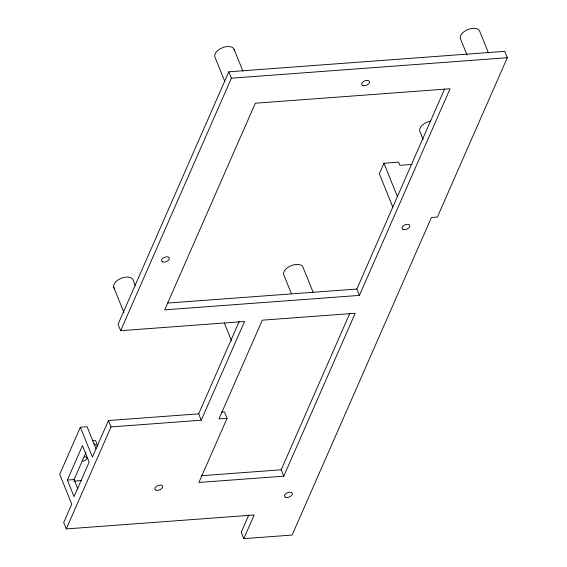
<?xml version="1.0" encoding="UTF-8"?>
<svg xmlns="http://www.w3.org/2000/svg" width="567" height="567" viewBox="0 0 567 567"><rect width="100%" height="100%" fill="white"/><g stroke="black" fill="none" stroke-linecap="round" stroke-linejoin="round"><path stroke-width="0.85" d="M228.806 71.803L118.042 324.317L120.622 330.696L244.547 321.489L201.242 420.211L111.012 426.923L66.268 528.926L254.158 514.992L243.782 538.65L292.125 535.064L431.409 217.515L437.391 217.069L507.288 57.721L504.715 51.342L228.806 71.803L231.386 78.189L120.622 330.696M95.958 448.639L87.112 426.745L80.351 427.249L59.712 474.303L71.768 504.141L63.695 522.547L66.268 528.926M67.353 480.072L82.463 445.627L89.139 462.148L74.029 496.586L67.353 480.072L74.114 479.569L86.056 452.338M239.132 321.595L198.67 413.846L108.439 420.537L92.407 457.08L80.351 427.249M227.062 418.311L198.925 482.46L283.776 476.167L355.204 313.267L262.294 320.171L218.99 418.893L227.062 418.311L224.482 411.933L221.258 412.174M412.025 164.43L399.87 165.33L398.587 162.155L383.944 163.239L379.33 173.757L392.796 207.09M248.814 514.921L241.202 532.271L243.782 538.65M359.414 295.4L450.07 88.771L255.348 103.215L164.692 309.844L359.414 295.4L356.849 289.042L444.648 88.87M283.776 476.167L281.197 469.788L349.796 313.395M231.386 78.189L507.288 57.721M167.414 303.097L356.849 289.042M92.237 440.828L95.575 440.58L97.73 445.917M73.724 481.121L81.237 480.561M201.597 475.692L281.197 469.788M94.03 443.876L97.765 446.023M488.499 53.022L479.611 31.036A10.334 5.776 -22 0 0 467.839 29.576A10.334 5.776 -22 0 0 460.468 38.811L467.045 55.098M423.159 139.51L419.871 131.367A10.334 5.776 -22 0 1 430.672 121.118M383.944 163.239L397.41 196.572M234.065 49.244L242.952 71.236M313.154 292.381L302.955 267.135A10.334 5.776 -22 0 0 291.183 265.682A10.334 5.776 -22 0 0 283.812 274.91L291.381 293.642M224.794 81.457L214.921 57.026A10.334 5.776 -22 0 1 223.568 47.33A10.334 5.776 -22 0 1 234.313 50.761M224.298 322.921L231.542 340.852M198.67 413.846L201.242 420.211M135.265 285.442L132.962 279.744A10.334 5.776 -22 0 0 119.963 278.844A10.334 5.776 -22 0 0 114.711 288.773M113.818 287.519L124.017 312.771M108.439 420.537L111.012 426.923M74.114 479.569L77.927 489.009M84.674 456.91A3.31 1.85 -22 0 1 86.751 458.788A3.31 1.85 -22 0 1 82.825 461.113M155.897 490.157A4.132 2.311 -22 0 0 162.531 487.457A4.132 2.311 -22 0 0 157.895 485.6A4.132 2.311 -22 0 0 155.897 490.157M285.555 497.266A4.132 2.311 -22 0 0 292.182 494.573A4.132 2.311 -22 0 0 287.547 492.709A4.132 2.311 -22 0 0 285.555 497.266M403.066 229.366A4.132 2.311 -22 0 0 409.693 226.672A4.132 2.311 -22 0 0 405.058 224.808A4.132 2.311 -22 0 0 403.066 229.366M362.731 85.44A4.132 2.311 -22 0 0 369.365 82.747A4.132 2.311 -22 0 0 364.73 80.89A4.132 2.311 -22 0 0 362.731 85.44M162.523 261.876A4.132 2.311 -22 0 0 169.157 259.183A4.132 2.311 -22 0 0 164.522 257.319A4.132 2.311 -22 0 0 162.523 261.876"/></g></svg>
